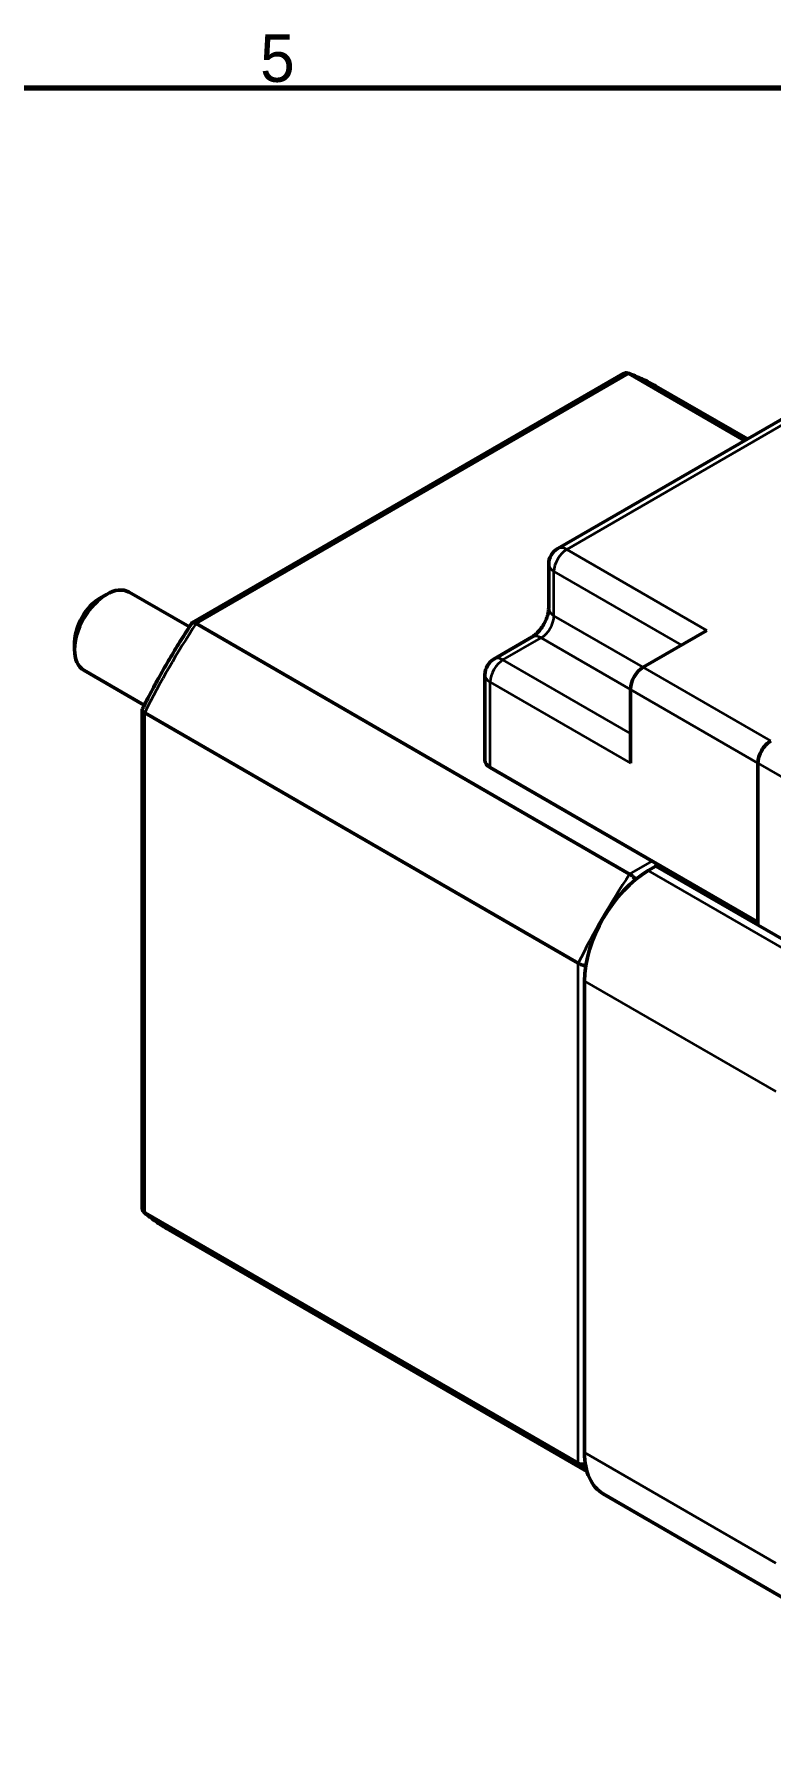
# Model space of a CAD drawing. Header units: millimetres. Extents: x -527 to 428, y -54 to 282.
# Drawn here: x -263.7 to -222.8, y 180.7 to 275.9 of the extents above; entities that cross this region are included whole.
import ezdxf

# ---------------------------------------------------------------- set-up
doc = ezdxf.new("R2010")
doc.units = ezdxf.units.MM
for name, color, linetype, lineweight in [('경계(ISO)', 7, 'Continuous', 70), ('외형선(ISO)', 7, 'Continuous', 50), ('좁은 외형선(ISO)', 7, 'Continuous', 35)]:
    doc.layers.add(name, color=color, linetype=linetype, lineweight=lineweight)
doc.styles.add('레이블 문자 (JIS)', font='')
doc.styles.get('레이블 문자 (JIS)').set_extended_font_data('Gulim')

# ---------------------------------------------------------------- blocks, each defined once
blk = doc.blocks.new('경계 Default Border')
at = {"layer": '경계(ISO)', "flags": 128}
blk.add_lwpolyline([(10, 10), (10, 287), (410, 287), (410, 10), (10, 10)], dxfattribs=at)
at = {"layer": '경계(ISO)', "insert": (314.13, 287.33), "char_height": 3, "attachment_point": 7, "style": '레이블 문자 (JIS)'}
blk.add_mtext('5', dxfattribs=at)

msp = doc.modelspace()

# ---------------------------------------------------------------- linework, layer by layer
at = {"layer": '외형선(ISO)', "color": 0}
for p, q in [((-254.9148, 243.28818), (-230.98814, 257.10225)), ((-224.27685, 253.3894), (-230.70147, 257.09865)), ((-224.12609, 253.47644), (-229.20147, 256.40671)), ((-234.64548, 247.40306), (-221.35187, 255.07813)), ((-235.14548, 244.08755), (-235.14548, 246.53704)), ((-260.02559, 244.6591), (-259.67203, 244.86322)), ((-255.07603, 243.05523), (-258.42203, 244.98704)), ((-254.70147, 243.24225), (-230.65984, 229.3618)), ((-226.3673, 242.8628), (-229.90284, 240.82156)), ((-261.4398, 242.20961), (-261.4398, 241.80136)), ((-238.18101, 241.27934), (-236.05969, 242.50409)), ((-257.57603, 238.7251), (-260.92203, 240.65692)), ((-238.68101, 235.67763), (-238.68101, 240.41332)), ((-230.60994, 239.59682), (-230.60994, 235.51434)), ((-257.69716, 238.469), (-257.69716, 210.84086)), ((-257.55071, 238.30721), (-233.50908, 224.42677)), ((-238.38812, 235.26939), (-223.53888, 226.69617)), ((-223.53888, 235.51434), (-223.53888, 226.61452)), ((-223.53888, 235.51434), (-223.53888, 226.69617)), ((-229.61999, 229.55391), (-229.19573, 229.79886)), ((-229.12502, 229.92133), (-229.19573, 229.88051)), ((-229.19573, 229.88051), (-229.19573, 229.79886)), ((-223.53888, 226.61452), (-229.19573, 229.88051)), ((-218.58913, 223.67514), (-229.19573, 229.79886)), ((-233.15553, 197.3023), (-233.15553, 223.43019)), ((-257.55071, 210.5944), (-233.50908, 196.71396)), ((-233.01877, 196.2568), (-256.20147, 209.64134)), ((-221.51339, 188.88969), (-232.11999, 195.01341))]:
    msp.add_line(p, q, dxfattribs=at)
for centre in [(-234.14548, 246.53704), (-237.68101, 240.41332)]:
    msp.add_arc(centre, 1, 120, 180, dxfattribs=at)
for centre, major_axis, start_param, end_param in [((-259.67203, 242.82198), (1.25, 2.16506), 0, 3.14159265), ((-260.02559, 243.0261), (-1, -1.73205), 3.92699082, 5.49778714), ((-229.90284, 240.00507), (-0.5, -0.86603), 3.92699082, 5.49778714), ((-222.83177, 235.92258), (-0.5, -0.86603), 3.92699082, 5.49778714), ((-222.83177, 235.92258), (0.5, 0.86603), 0.78539816, 2.35619449), ((-237.68101, 235.67763), (-1, 0), 0, 0.78539816), ((-229.61999, 225.47143), (-2.5, -4.33013), 3.92699082, 5.49778714), ((-229.61999, 199.34354), (-2.5, -4.33013), 5.49778714, 6.28318531)]:
    msp.add_ellipse(centre, major_axis=major_axis, ratio=0.57735027, start_param=start_param, end_param=end_param, dxfattribs=at)
for points, knots in [([(-230.70147, 257.09865), (-230.74503, 257.1238), (-230.79088, 257.1377), (-230.88391, 257.14218), (-230.92996, 257.13202), (-230.97787, 257.10798), (-230.98304, 257.10519), (-230.98814, 257.10225)], [-0.080917381, -0.080917381, -0.080917381, -0.080917381, -0.0623987682, -0.0623987682, -0.0433302318, -0.0433302318, -0.0409955464, -0.0409955464, -0.0409955464, -0.0409955464]), ([(-230.75499, 257.12351), (-230.64672, 257.08497), (-230.53934, 257.04457), (-230.32641, 256.96004), (-230.22087, 256.91592), (-230.01169, 256.82398), (-229.90805, 256.77617), (-229.70273, 256.67687), (-229.60106, 256.62538), (-229.39973, 256.51877), (-229.30008, 256.46364), (-229.20147, 256.40671)], [5.392134431, 5.392134431, 5.392134431, 5.392134431, 5.413264973, 5.413264973, 5.434395516, 5.434395516, 5.455526059, 5.455526059, 5.476656601, 5.476656601, 5.497787144, 5.497787144, 5.497787144, 5.497787144]), ([(-236.05969, 242.50409), (-236.01392, 242.53051), (-235.96021, 242.56721), (-235.84172, 242.66431), (-235.77641, 242.72634), (-235.64314, 242.87389), (-235.57531, 242.96073), (-235.44793, 243.15062), (-235.38879, 243.25414), (-235.28846, 243.46334), (-235.24726, 243.56901), (-235.18704, 243.76559), (-235.16723, 243.85689), (-235.1487, 243.99357), (-235.14548, 244.04453), (-235.14548, 244.08755)], [1.57079633, 1.57079633, 1.57079633, 1.57079633, 1.77751999, 1.77751999, 2.00098147, 2.00098147, 2.24003607, 2.24003607, 2.48801039, 2.48801039, 2.73567488, 2.73567488, 2.9733388, 2.9733388, 3.14159265, 3.14159265, 3.14159265, 3.14159265]), ([(-257.69017, 238.4986), (-257.52615, 238.82632), (-257.35799, 239.15253), (-257.01365, 239.80138), (-256.83746, 240.12402), (-256.47738, 240.76519), (-256.29348, 241.08372), (-255.91825, 241.71615), (-255.72693, 242.03005), (-255.33718, 242.65268), (-255.13875, 242.96142), (-254.93694, 243.26733)], [3.824037173, 3.824037173, 3.824037173, 3.824037173, 3.865218631, 3.865218631, 3.906400088, 3.906400088, 3.947581546, 3.947581546, 3.988763003, 3.988763003, 4.029944461, 4.029944461, 4.029944461, 4.029944461]), ([(-254.93694, 243.26733), (-254.92972, 243.27827), (-254.91978, 243.28658), (-254.88535, 243.30137), (-254.85593, 243.30192), (-254.78519, 243.28458), (-254.74503, 243.26739), (-254.70147, 243.24225)], [-0.0485301134, -0.0485301134, -0.0485301134, -0.0485301134, -0.037509387, -0.037509387, -0.0184803005, -0.0184803005, 0, 0, 0, 0]), ([(-257.69017, 238.4986), (-257.69604, 238.48688), (-257.69826, 238.47411), (-257.69385, 238.4369), (-257.67962, 238.41115), (-257.62923, 238.35855), (-257.59427, 238.33236), (-257.55071, 238.30721)], [0.0322866579, 0.0322866579, 0.0322866579, 0.0322866579, 0.0433302318, 0.0433302318, 0.0623987682, 0.0623987682, 0.0809173809, 0.0809173809, 0.0809173809, 0.0809173809]), ([(-230.32651, 229.06366), (-230.34599, 229.08806), (-230.36678, 229.11236), (-230.43134, 229.18284), (-230.4774, 229.22697), (-230.57043, 229.30418), (-230.61628, 229.33666), (-230.65984, 229.3618)], [0.0335565262, 0.0335565262, 0.0335565262, 0.0335565262, 0.0433302342, 0.0433302342, 0.0623987717, 0.0623987717, 0.0809173855, 0.0809173855, 0.0809173855, 0.0809173855]), ([(-233.50908, 224.42677), (-233.46552, 224.40162), (-233.41447, 224.37815), (-233.30109, 224.33619), (-233.23985, 224.31837), (-233.14653, 224.2977), (-233.11509, 224.29185), (-233.08422, 224.28717)], [0.0809174199, 0.0809174199, 0.0809174199, 0.0809174199, 0.0994360418, 0.0994360418, 0.1185045875, 0.1185045875, 0.1282782998, 0.1282782998, 0.1282782998, 0.1282782998]), ([(-257.69716, 210.84086), (-257.69716, 210.83498), (-257.69699, 210.82911), (-257.69385, 210.7756), (-257.67962, 210.73063), (-257.62923, 210.65231), (-257.59427, 210.61955), (-257.55071, 210.5944)], [-0.0398392421, -0.0398392421, -0.0398392421, -0.0398392421, -0.0375093868, -0.0375093868, -0.0184803005, -0.0184803005, 0, 0, 0, 0]), ([(-256.20147, 209.64134), (-256.30008, 209.69827), (-256.39765, 209.757), (-256.59064, 209.87805), (-256.68607, 209.94036), (-256.87472, 210.06852), (-256.96795, 210.13437), (-257.15216, 210.26956), (-257.24314, 210.3389), (-257.42281, 210.48103), (-257.51149, 210.55383), (-257.599, 210.62832)], [2.35619449, 2.35619449, 2.35619449, 2.35619449, 2.377325033, 2.377325033, 2.398455575, 2.398455575, 2.419586118, 2.419586118, 2.440716661, 2.440716661, 2.461847203, 2.461847203, 2.461847203, 2.461847203]), ([(-233.11104, 196.68241), (-233.13323, 196.67631), (-233.15565, 196.67133), (-233.23985, 196.65707), (-233.30109, 196.65568), (-233.41447, 196.67191), (-233.46552, 196.68881), (-233.50908, 196.71396)], [0.0363735817, 0.0363735817, 0.0363735817, 0.0363735817, 0.0433301968, 0.0433301968, 0.0623987172, 0.0623987172, 0.0809173144, 0.0809173144, 0.0809173144, 0.0809173144])]:
    msp.add_open_spline(points, degree=3, knots=knots, dxfattribs=at)
at = {"layer": '좁은 외형선(ISO)', "color": 0}
for p, q in [((-254.70147, 243.24225), (-230.70147, 257.09865)), ((-234.14548, 247.35354), (-220.85187, 255.0286)), ((-226.3673, 242.8628), (-234.14548, 247.35354)), ((-234.85258, 243.6793), (-234.85258, 246.12879)), ((-234.85258, 246.12879), (-227.78152, 242.04631)), ((-229.90284, 240.82156), (-234.85258, 243.6793)), ((-237.68101, 241.22981), (-235.55969, 242.45456)), ((-235.55969, 242.45456), (-230.60994, 239.59682)), ((-230.60994, 237.14733), (-237.68101, 241.22981)), ((-222.83177, 236.73908), (-229.90284, 240.82156)), ((-238.38812, 240.00507), (-230.60994, 235.51434)), ((-238.38812, 235.26939), (-238.38812, 240.00507)), ((-230.60994, 239.59682), (-223.53888, 235.51434)), ((-257.55071, 210.5944), (-257.55071, 238.30721)), ((-223.53888, 235.51434), (-218.58913, 232.6566)), ((-230.65984, 229.3618), (-229.40786, 230.08463)), ((-219.01339, 223.43019), (-229.61999, 229.55391)), ((-233.50908, 196.71396), (-233.50908, 224.42677)), ((-233.15553, 223.43019), (-222.54893, 217.30646)), ((-222.54893, 191.17857), (-233.15553, 197.3023))]:
    msp.add_line(p, q, dxfattribs=at)
for centre, major_axis, start_param, end_param in [((-242.70147, 233.02402), (13.5, 23.38269), 0, 0.10572434), ((-234.14548, 246.53704), (-0.5, 0.86603), 5.49778714, 6.28318531), ((-234.14548, 246.53704), (-1, 0), 0, 0.78539816), ((-234.14548, 246.53704), (-0.5, -0.86603), 3.92699082, 5.49778714), ((-235.55969, 243.27105), (0.5, 0.86603), 3.92699082, 5.49778714), ((-234.14548, 244.08755), (-1, 0), 0, 0.78539816), ((-242.70147, 233.02402), (13.5, 23.38269), 1.46507198, 1.67652067), ((-235.55969, 241.63806), (-0.5, 0.86603), 5.49778714, 6.28318531), ((-237.68101, 240.41332), (-0.5, -0.86603), 3.92699082, 5.49778714), ((-237.68101, 240.41332), (-0.5, 0.86603), 5.49778714, 6.28318531), ((-237.68101, 240.41332), (-1, 0), 0, 0.78539816), ((-218.65984, 219.14358), (13.5, 23.38269), 1.46507198, 1.67652067), ((-242.70147, 233.02402), (-13.5, -23.38269), 6.17746096, 6.28318531), ((-218.65984, 219.14358), (-13.5, -23.38269), 6.17746096, 6.21549852)]:
    msp.add_ellipse(centre, major_axis=major_axis, ratio=0.57735027, start_param=start_param, end_param=end_param, dxfattribs=at)

# ---------------------------------------------------------------- block references
at = {"color": 0, "xscale": 0.8778375, "yscale": 0.8778375, "zscale": 0.8778375}
msp.add_blockref('경계 Default Border', (-526.90617, 20.99849), dxfattribs=at)

doc.saveas('drawing.dxf')
